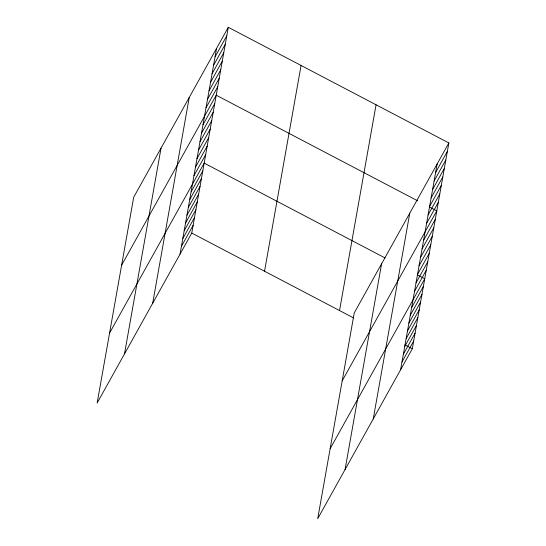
<?xml version="1.0" encoding="UTF-8"?>
<svg xmlns="http://www.w3.org/2000/svg" width="546" height="546" viewBox="0 0 546 546"><rect width="100%" height="100%" fill="white"/><g stroke="black" fill="none" stroke-linecap="round" stroke-linejoin="round"><path stroke-width="0.82" d="M124.502 353.897L161.036 148.13M152.682 303.269L189.216 97.495M180.037 254.122L216.571 48.355M228.289 27.3L133.681 197.27L97.147 403.044L191.755 233.074L228.289 27.3L448.853 142.956L412.319 348.73L317.711 518.7L354.245 312.926L448.853 142.956M264.537 271.239L301.071 65.465M339.53 310.558L376.064 104.791M345.065 469.553L381.599 263.786M373.246 418.925L409.78 213.152M400.6 369.778L437.134 164.012M215.063 56.839L226.781 35.79M213.554 65.329L225.273 44.274M212.046 73.819L223.764 52.764M210.544 82.303L222.256 61.254M209.036 90.793L220.755 69.738M207.528 99.283L219.246 78.228M206.019 107.767L217.738 86.718M121.628 265.179L216.23 95.202L417.683 200.839M203.01 124.747L214.721 103.692M201.501 133.231L213.22 112.183M199.993 141.721L211.712 120.666M198.485 150.211L210.203 129.156M196.976 158.695L208.695 137.647M195.475 167.185L207.187 146.13M193.966 175.675L205.685 154.62M109.569 333.08L204.177 163.111L385.039 257.944M191.08 191.933L202.798 170.884M189.694 199.706L201.413 178.658M188.315 207.48L200.034 186.432M186.937 215.254L198.655 194.205M185.558 223.027L197.277 201.979M184.179 230.801L195.891 209.753M182.794 238.575L194.512 217.526M181.415 246.348L193.134 225.3M435.626 172.495L447.345 151.447M434.118 180.985L445.836 159.93M432.616 189.476L444.328 168.421M431.108 197.959L442.826 176.911M429.6 206.449L441.318 185.394M428.091 214.94L439.81 193.885M426.583 223.423L438.302 202.375M342.192 380.835L436.793 210.858L429.443 207.002M423.573 240.404L435.292 219.349M422.065 248.887L433.783 227.839M420.557 257.378L432.275 236.322M419.048 265.868L430.767 244.813M417.547 274.351L429.258 253.303M416.038 282.842L427.757 261.787M414.53 291.332L426.249 270.277M330.132 448.737L424.74 278.767L417.39 274.911M411.643 307.589L423.362 286.541M410.264 315.363L421.983 294.314M408.879 323.136L420.597 302.088M407.5 330.91L419.219 309.862M406.122 338.684L417.84 317.635M404.743 346.457L416.462 325.409M403.364 354.231L415.076 333.183M401.979 362.005L413.697 340.957M191.755 233.074L353.501 317.888M404.968 344.874L412.319 348.73"/></g></svg>
